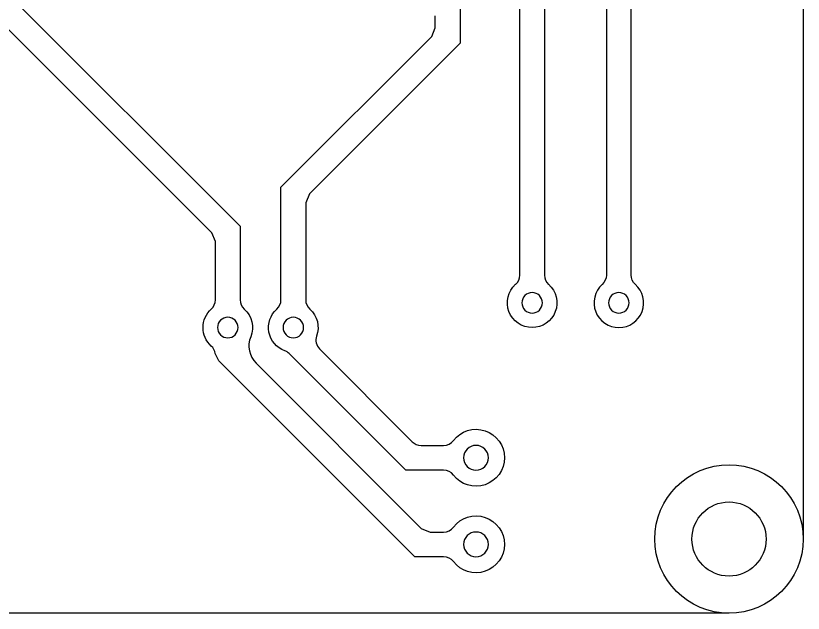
# Model space of a CAD drawing. Extents: x -81 to 81, y -56 to 81.
# Drawn here: x 48.77 to 80.6, y -38.82 to -14.68 of the extents above; entities that cross this region are included whole.
import ezdxf

# ---------------------------------------------------------------- set-up
doc = ezdxf.new("R2010")
doc.units = 0
doc.layers.add('MOSFET', color=7, linetype='CONTINUOUS')
doc.layers.add('MOSFET$TRACES', color=7, linetype='CONTINUOUS')

msp = doc.modelspace()

# ---------------------------------------------------------------- linework, layer by layer
at = {"layer": 'MOSFET'}
for p, q in [((80.6, 53.175), (80.6, -35.825)), ((77.6, -38.825), (9.4, -38.825))]:
    msp.add_line(p, q, dxfattribs=at)
msp.add_circle((77.6, -35.825), 3, dxfattribs=at)
at = {"layer": 'MOSFET', "extrusion": (0, 0, -1)}
msp.add_arc((-77.6, -35.825), 3, 180, 270, dxfattribs=at)
at = {"layer": 'MOSFET$TRACES'}
for p, q in [((69.142, -25.158), (69.142, 46.388)), ((70.142, 46.388), (70.142, -25.158)), ((72.642, 46.388), (72.642, -25.161)), ((73.642, -25.155), (73.642, 46.388)), ((46.203, -11.546), (57.839, -23.182)), ((56.693, -23.45), (45.056, -11.813)), ((66.729, -13.696), (66.729, -15.785)), ((65.729, -15.164), (65.729, -14.675)), ((65.583, -15.517), (65.729, -15.164)), ((59.49, -21.61), (65.583, -15.517)), ((66.729, -15.785), (60.637, -21.878)), ((59.49, -26.158), (59.49, -21.61)), ((60.637, -21.878), (60.49, -22.231)), ((60.49, -22.231), (60.49, -26.158)), ((57.839, -23.182), (57.839, -26.16)), ((56.839, -23.803), (56.693, -23.45)), ((56.839, -26.16), (56.839, -23.803)), ((61.048, -28.144), (64.799, -31.895)), ((56.978, -28.624), (56.835, -28.333)), ((64.895, -36.541), (56.978, -28.624)), ((64.531, -33.041), (59.823, -28.333)), ((58.491, -28.723), (65.163, -35.395)), ((65.152, -32.041), (66.06, -32.041)), ((66.06, -33.041), (64.531, -33.041)), ((65.163, -35.395), (65.516, -35.541)), ((65.516, -35.541), (66.06, -35.541)), ((66.06, -36.541), (64.895, -36.541))]:
    msp.add_line(p, q, dxfattribs=at)
at = {"layer": 'MOSFET$TRACES', "extrusion": (0, 0, -1)}
for centre, radius in [((-69.642, -26.278), 0.415), ((-73.146, -26.278), 0.415), ((-57.339, -27.278), 0.415), ((-59.99, -27.278), 0.415), ((-67.372, -32.541), 0.5), ((-67.372, -36.041), 0.5)]:
    msp.add_circle(centre, radius, dxfattribs=at)
at = {"layer": 'MOSFET$TRACES'}
msp.add_circle((77.6, -35.825), 1.5, dxfattribs=at)
for centre, radius, start, end in [((68.642, -25.158), 0.5, 311.7571, 360), ((70.642, -25.158), 0.5, 180, 228.2429), ((73.146, -26.278), 1.002, 131.936, 48.4213), ((56.339, -26.16), 0.5, 311.8376, 360), ((58.339, -26.16), 0.5, 180, 228.1897), ((58.99, -26.158), 0.5, 311.7571, 360), ((60.99, -26.158), 0.5, 180, 228.2429), ((59.168, -28.022), 0.974, 157.3603, 225.9959), ((61.402, -27.79), 0.5, 160.057, 225), ((56.339, -28.396), 0.5, 7.2388, 48.1897), ((59.469, -28.686), 0.5, 45, 69.7109), ((65.152, -31.541), 0.5, 225, 270), ((66.06, -31.541), 0.5, 270, 322.6948), ((66.06, -33.541), 0.5, 37.3052, 90), ((66.06, -35.041), 0.5, 270, 322.6948), ((66.06, -37.041), 0.5, 37.3052, 90)]:
    msp.add_arc(centre, radius, start, end, dxfattribs=at)
at = {"layer": 'MOSFET$TRACES', "extrusion": (0, 0, -1)}
for centre, radius, start, end in [((-72.142, -25.161), 0.5, 180, 228.064), ((-74.142, -25.155), 0.5, 311.5787, 360), ((-69.642, -26.278), 1.002, 131.7571, 48.2429), ((-57.341, -27.279), 1.002, 0.0469, 48.163), ((-57.339, -27.278), 1, 131.8103, 201.6438), ((-59.99, -27.278), 1.002, 290.2891, 48.2429), ((-59.99, -27.278), 1.002, 131.7571, 199.943), ((-57.339, -27.278), 1, 311.8103, 360), ((-67.372, -32.541), 1.15, 37.3052, 322.6948), ((-67.372, -36.041), 1.15, 37.3052, 322.6948)]:
    msp.add_arc(centre, radius, start, end, dxfattribs=at)

doc.saveas('drawing.dxf')
